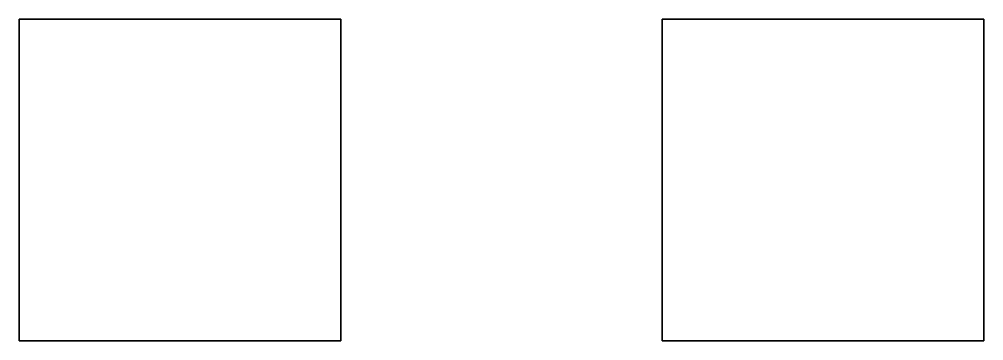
# Model space of a CAD drawing. Header units: millimetres. Extents: x -0.32 to 7.25, y -4.94 to 0.78.
# Drawn here: x 4.25 to 7.25, y -4.94 to -3.94 of the extents above.
import ezdxf

# ---------------------------------------------------------------- set-up
doc = ezdxf.new("R2010")
doc.units = ezdxf.units.MM

msp = doc.modelspace()

# ---------------------------------------------------------------- linework, layer by layer
for points in [[(5.25, -3.94, 1), (5.25, -3.94), (4.25, -3.94), (4.25, -3.94, 1)], [(5.25, -3.94), (5.25, -4.94), (4.25, -4.94), (4.25, -3.94)], [(4.25, -3.94), (4.25, -4.94), (4.25, -4.94, 1), (4.25, -3.94, 1)], [(4.25, -3.94, 1), (4.25, -4.94, 1), (5.25, -4.94, 1), (5.25, -3.94, 1)], [(5.25, -4.94, 1), (5.25, -4.94), (5.25, -3.94), (5.25, -3.94, 1)], [(7.25, -3.94), (7.25, -4.94), (6.25, -4.94), (6.25, -3.94)], [(6.25, -3.94), (6.25, -4.94), (7.25, -4.94), (7.25, -3.94)], [(4.25, -4.94, 1), (4.25, -4.94), (5.25, -4.94), (5.25, -4.94, 1)]]:
    msp.add_3dface(points)

doc.saveas('drawing.dxf')
